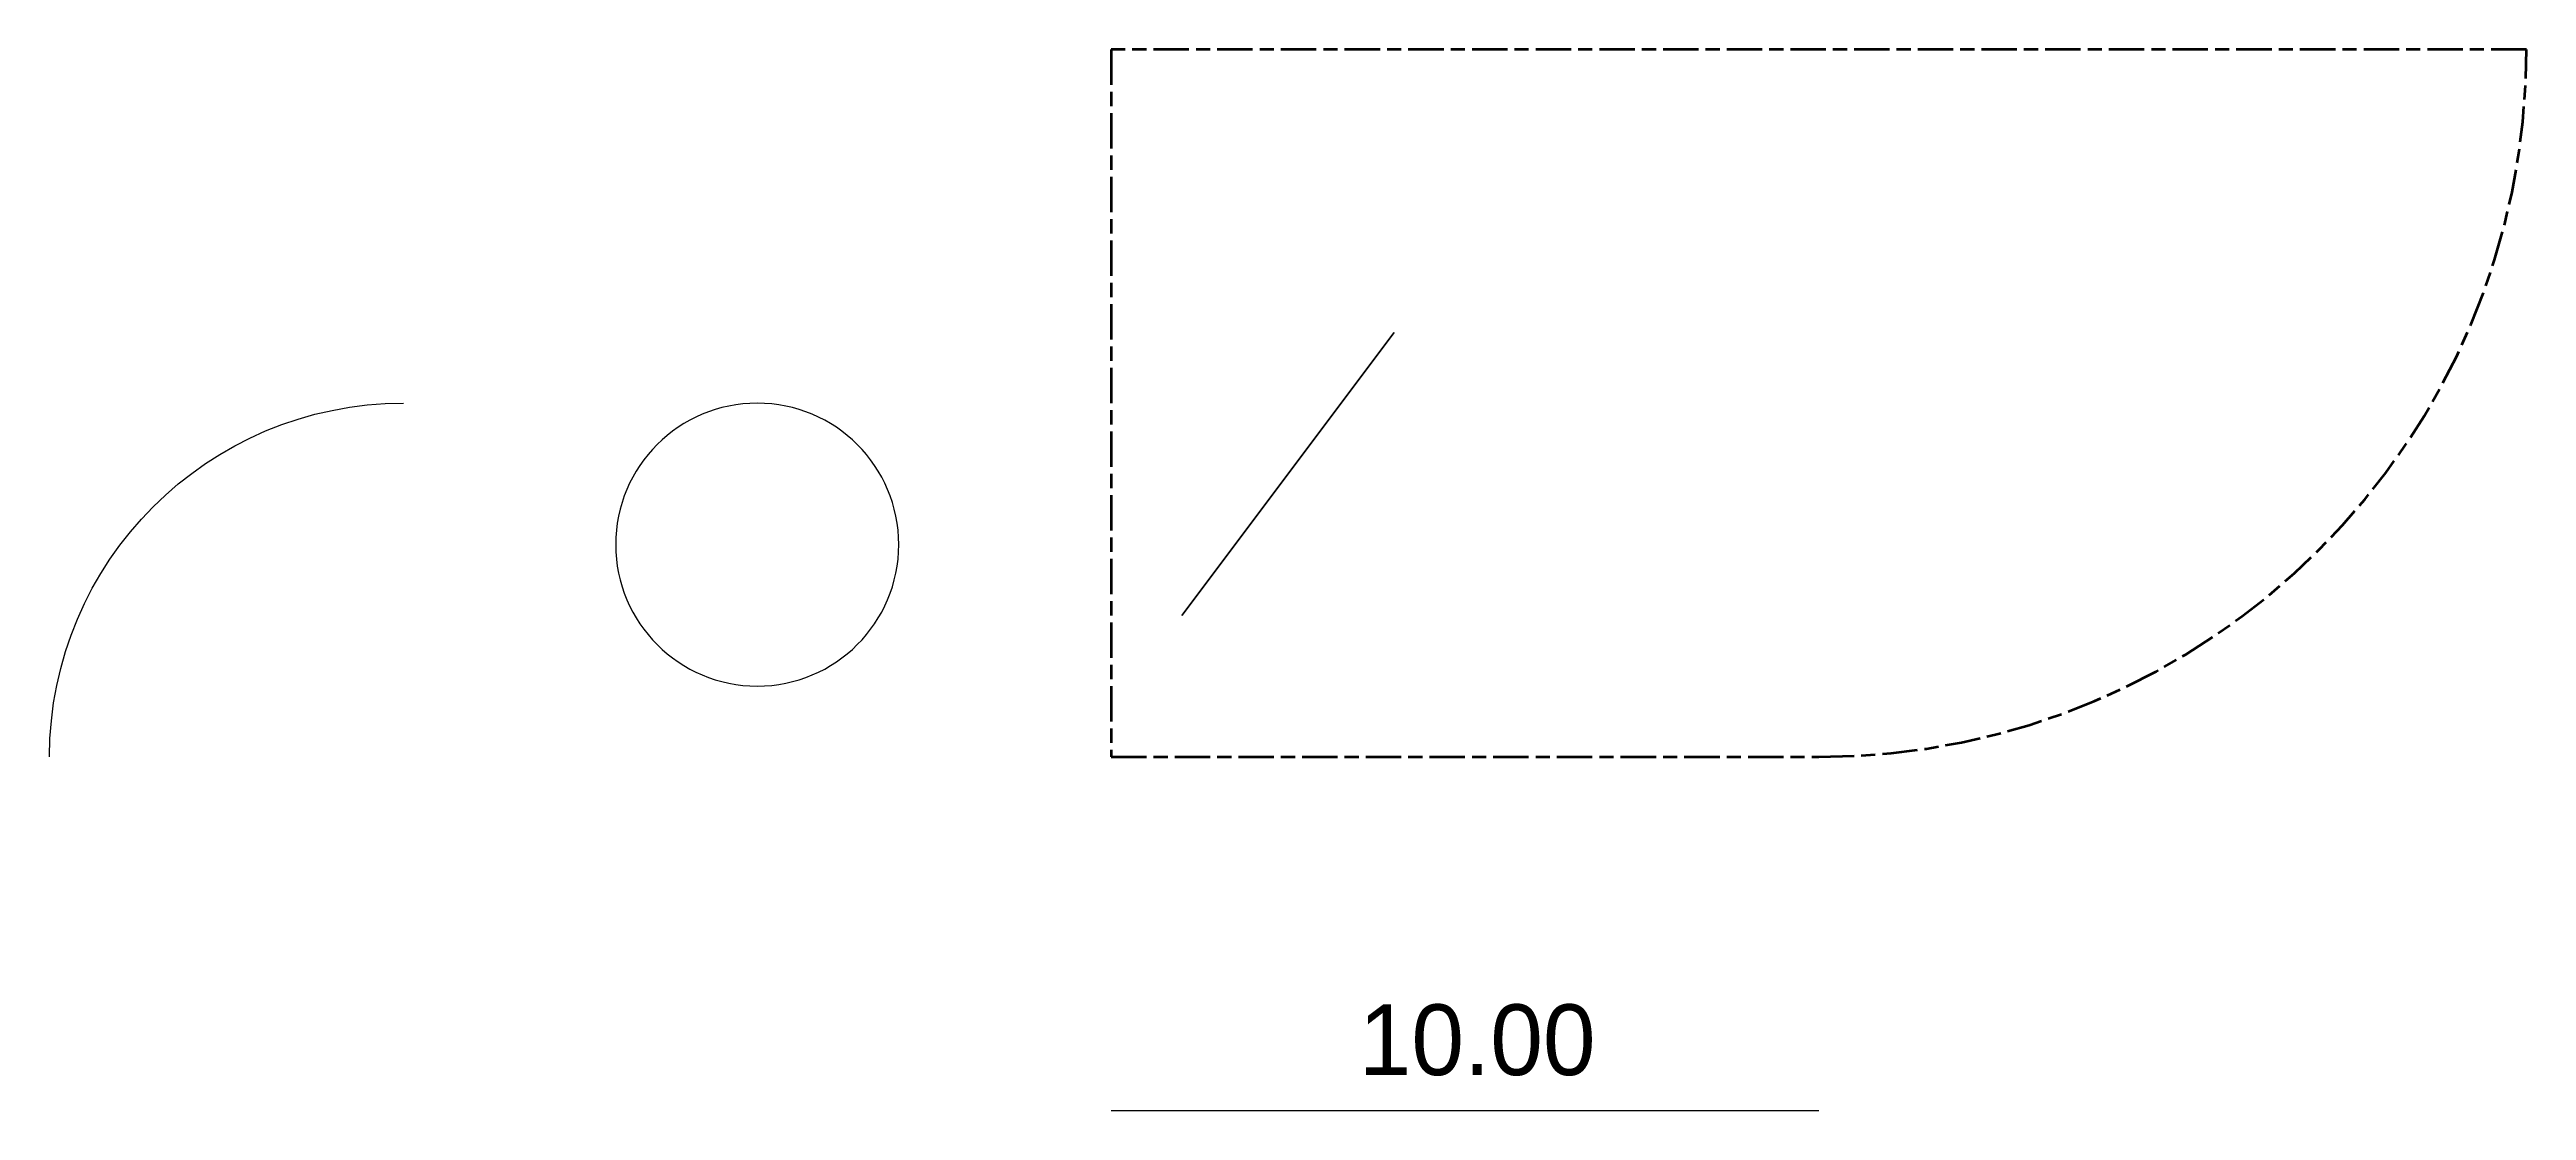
# Model space of a CAD drawing. Header units: metres. Extents: x -15 to 121, y -5 to 200.
# Drawn here: x -15 to 20, y -5 to 10 of the extents above; entities outside this region: 1.
import ezdxf

# ---------------------------------------------------------------- set-up
doc = ezdxf.new("R2010")
doc.units = ezdxf.units.M
doc.linetypes.add('CENTER2', pattern=[0.9, -0.1, 0.5, -0.1, 0.2])
doc.linetypes.add('DOTTY', pattern=[0.2, 0, -0.2])
doc.layers.add('Boundary', color=1, linetype='CENTER2', lineweight=50, true_color=0xff8000)
doc.layers.add('Text Layer', color=5, linetype='DOTTY')
doc.dimstyles.get("Standard").update_dxf_attribs({"dimtxt": 0.18, "dimasz": 0.18, "dimexe": 0.18, "dimexo": 0.0625, "dimgap": 0.09, "dimtad": 0, "dimtih": 1, "dimtoh": 1, "dimdec": 4, "dimzin": 0, "dimdsep": 46, "dimcen": 0.09, "dimadec": 0, "dimazin": 0, "dimtfac": 1, "dimtdec": 4, "dimtofl": 0, "dimtmove": 0, "dimatfit": 3, "dimfxl": 1, "dimtolj": 1, "dimtzin": 0, "dimarcsym": 0})

# ---------------------------------------------------------------- blocks, each defined once
blk = doc.blocks.new('*D1')
blk.add_line((0, -5), (10, -5))
blk.add_text('10.00', height=1).set_placement((3.5, -4.5))

msp = doc.modelspace()

# ---------------------------------------------------------------- linework, layer by layer
at = {"color": 1, "lineweight": 35, "true_color": 0x0000ff}
msp.add_line((1, 2), (4, 6), dxfattribs=at)
at = {"extrusion": (0, 0, -1)}
msp.add_circle((5, 3), 2, dxfattribs=at)
msp.add_arc((10, 0), 5, 0, 90, dxfattribs=at)
at = {"layer": 'Boundary', "elevation": 7.25}
msp.add_lwpolyline([(0, 0), (10, 0, 0.41421356), (20, 10), (0, 10)], format="xyb", close=True, dxfattribs=at)

# ---------------------------------------------------------------- texts
at = {"layer": 'Text Layer', "insert": (100, 200), "char_height": 3, "width": 50, "attachment_point": 1}
msp.add_mtext('{\\fArial|b0|i0|c0|p34;SITE}\\PPLAN No.\\~3\\P\\S1/2;', dxfattribs=at)

# ---------------------------------------------------------------- dimensions: what is measured, and where the dimension line sits
at = {"layer": 'Text Layer'}
dim = msp.add_aligned_dim(p1=(0, 0), p2=(10, 0), distance=-5, dimstyle='Standard', dxfattribs=at)
dim.commit()
dim.dimension.update_dxf_attribs({"geometry": '*D1', "text_midpoint": (5, -4.5)})

doc.saveas('drawing.dxf')
